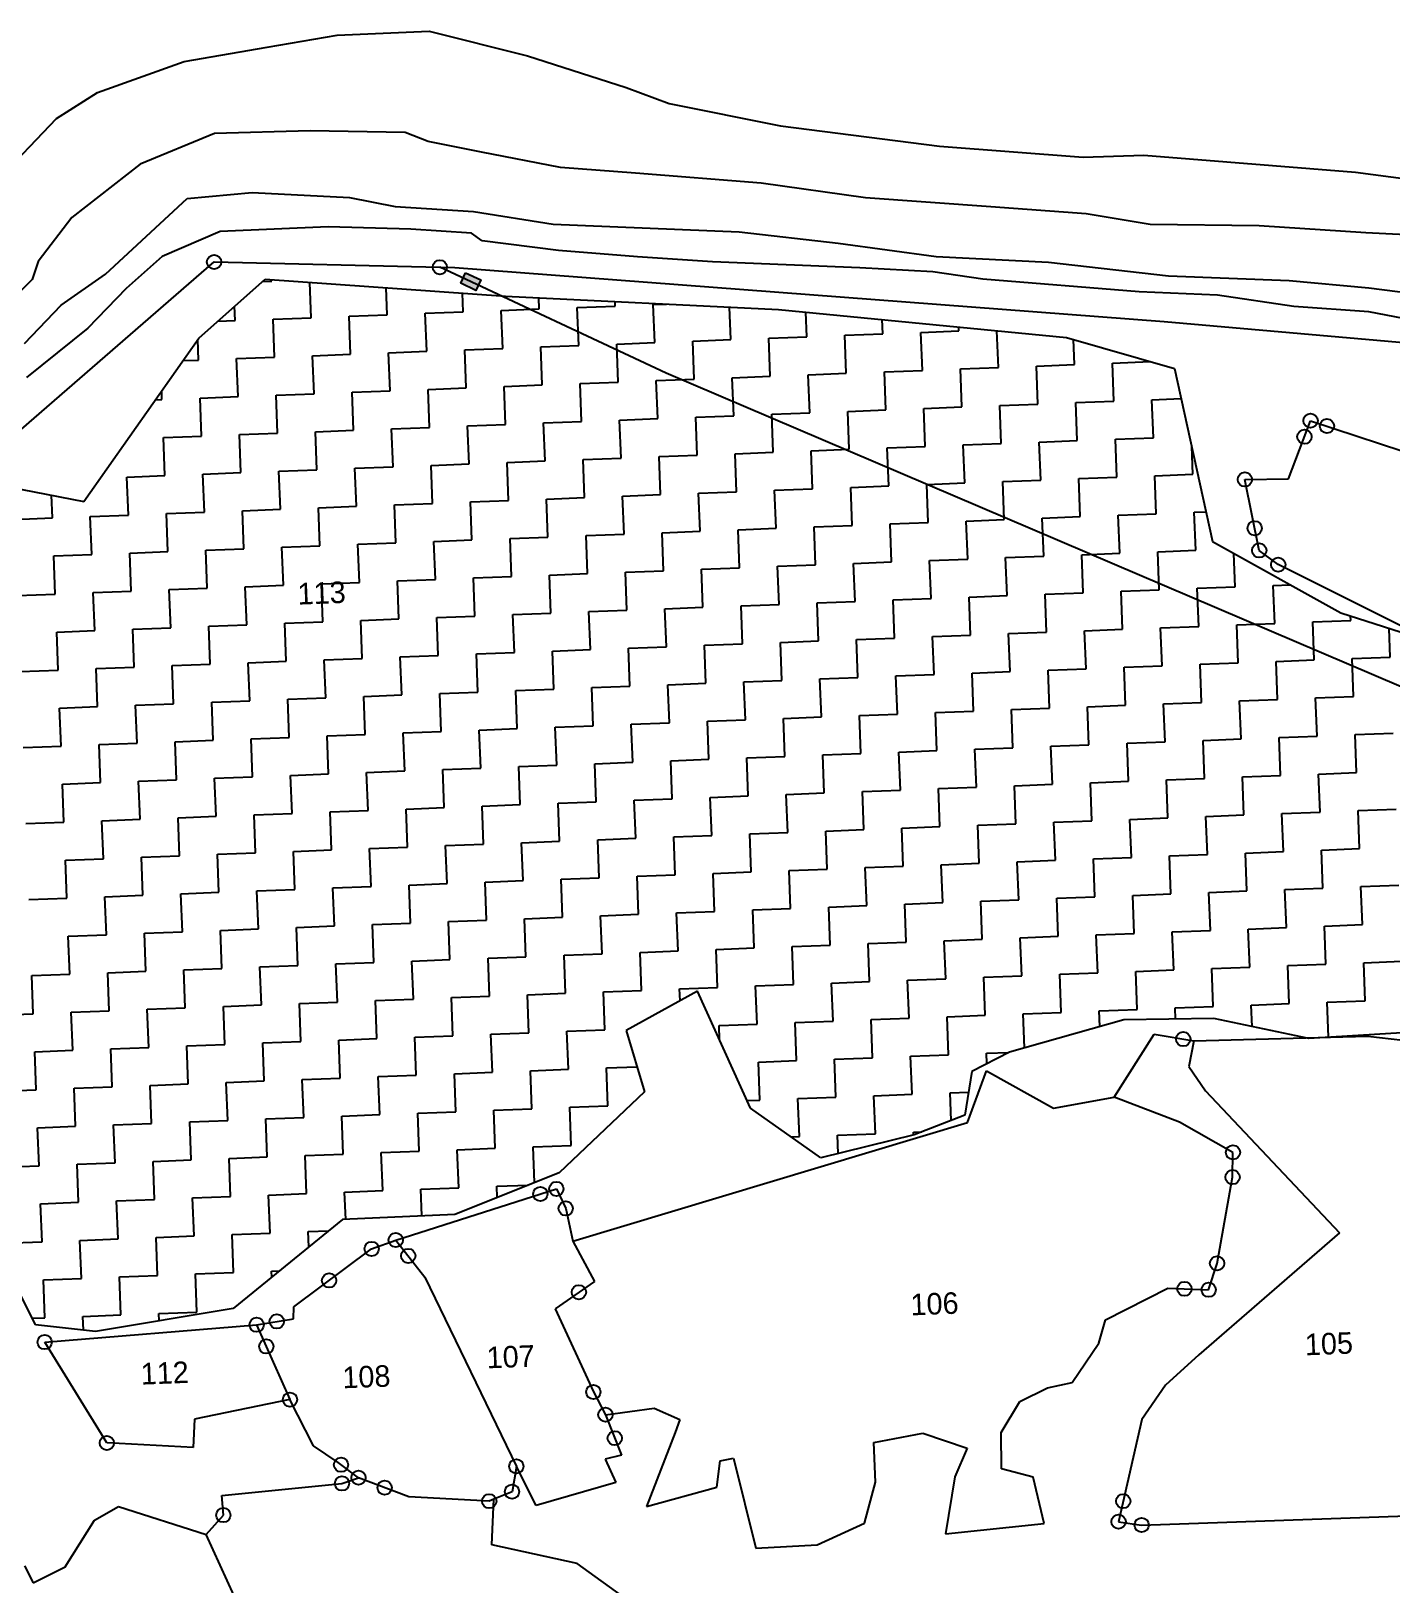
# Model space of a CAD drawing. Header units: metres. Extents: x 309704 to 311522, y 1912409 to 1914284.
# Drawn here: x 310493.7 to 310792.3, y 1913624.3 to 1913965.3 of the extents above; entities that cross this region are included whole.
import ezdxf

# ---------------------------------------------------------------- set-up
doc = ezdxf.new("R2010")
doc.units = ezdxf.units.M
for name, color, linetype in [('LINE_WATER', 4, 'Continuous'), ('POLY_HATCH', 12, 'Continuous'), ('POLY_PARCEL', 6, 'Continuous'), ('POLY_WATER', 4, 'Continuous'), ('TEXT_PARCEL', 7, 'Continuous')]:
    doc.layers.add(name, color=color, linetype=linetype)
doc.styles.add('TEXT_MAP', font='')
doc.styles.get('TEXT_MAP').set_extended_font_data('Kruti Dev 050')

msp = doc.modelspace()

# ---------------------------------------------------------------- hatches: boundary and pattern name
msp.add_hatch(color=256).paths.add_polyline_path([(310591.32, 1913908.31), (310592.4, 1913910.61), (310589.08, 1913912.16), (310588.01, 1913909.86)])

# ---------------------------------------------------------------- linework, layer by layer
msp.add_lwpolyline([(310589.08, 1913912.16), (310592.4, 1913910.61), (310591.32, 1913908.31), (310588.01, 1913909.86)], close=True)
for centre in [(310533.87, 1913914.55), (310583.43, 1913913.4), (310774.63, 1913879.7), (310778.23, 1913878.52), (310773.3, 1913876.17), (310760.21, 1913866.79), (310762.37, 1913856.08), (310763.36, 1913851.21), (310767.53, 1913848.1), (310746.68, 1913743.91), (310757.59, 1913719.04), (310609.03, 1913711.01), (310757.51, 1913713.6), (310605.5, 1913709.89), (310611.08, 1913706.73), (310568.45, 1913697.85), (310573.75, 1913699.79), (310576.49, 1913696.31), (310754.11, 1913694.67), (310559.12, 1913690.91), (310613.96, 1913688.33), (310746.94, 1913689.07), (310752.26, 1913688.87), (310543.2, 1913681.18), (310547.62, 1913681.91), (310496.66, 1913677.37), (310545.32, 1913676.42), (310617.14, 1913666.42), (310550.52, 1913664.75), (310619.8, 1913661.43), (310621.85, 1913656.28), (310510.31, 1913655.22), (310561.74, 1913650.43), (310600.24, 1913650.09), (310561.94, 1913646.33), (310565.57, 1913647.6), (310571.3, 1913645.41), (310594.27, 1913642.45), (310599.28, 1913644.53), (310733.49, 1913642.45), (310535.89, 1913639.38), (310732.47, 1913637.93), (310737.54, 1913637.21)]:
    msp.add_circle(centre, 1.57)
at = {"layer": 'LINE_WATER'}
for p, q in [((310545.51, 1913961.75), (310560.88, 1913964.36)), ((310560.88, 1913964.36), (310581.07, 1913965.25)), ((310581.07, 1913965.25), (310602.7, 1913959.78)), ((310527.31, 1913958.56), (310545.51, 1913961.75)), ((310508.29, 1913951.76), (310527.31, 1913958.56)), ((310602.7, 1913959.78), (310624.38, 1913952.88)), ((310499.23, 1913946.07), (310508.29, 1913951.76)), ((310624.38, 1913952.88), (310633.8, 1913949.32)), ((310633.8, 1913949.32), (310658.26, 1913944.43)), ((310478.64, 1913924.47), (310499.23, 1913946.07)), ((310658.26, 1913944.43), (310693.17, 1913939.95)), ((310533.92, 1913942.78), (310517.61, 1913936)), ((310554.99, 1913943.38), (310533.92, 1913942.78)), ((310575.82, 1913942.98), (310554.99, 1913943.38)), ((310580.86, 1913940.98), (310575.82, 1913942.98)), ((310592.56, 1913938.66), (310580.86, 1913940.98)), ((310609.96, 1913935.3), (310592.56, 1913938.66)), ((310693.17, 1913939.95), (310724.67, 1913937.59)), ((310724.67, 1913937.59), (310737.99, 1913937.98)), ((310737.99, 1913937.98), (310784.53, 1913934.29)), ((310517.61, 1913936), (310502.63, 1913924.32)), ((310626.43, 1913934.02), (310609.96, 1913935.3)), ((310653.99, 1913931.89), (310626.43, 1913934.02)), ((310784.53, 1913934.29), (310806.54, 1913931.33)), ((310676.91, 1913928.6), (310653.99, 1913931.89)), ((310510.04, 1913911.87), (310527.95, 1913928.48)), ((310527.95, 1913928.48), (310542.2, 1913929.8)), ((310542.2, 1913929.8), (310563.63, 1913928.71)), ((310563.63, 1913928.71), (310573.61, 1913926.76)), ((310704.45, 1913926.68), (310676.91, 1913928.6)), ((310502.63, 1913924.32), (310495.21, 1913914.63)), ((310573.61, 1913926.76), (310590.79, 1913925.65)), ((310590.79, 1913925.65), (310608.31, 1913922.86)), ((310725.33, 1913925.15), (310704.45, 1913926.68)), ((310739.43, 1913922.79), (310725.33, 1913925.15)), ((310535.17, 1913921.25), (310522.49, 1913915.75)), ((310558.92, 1913922.24), (310535.17, 1913921.25)), ((310577.06, 1913921.73), (310558.92, 1913922.24)), ((310590.4, 1913920.9), (310577.06, 1913921.73)), ((310592.73, 1913919.22), (310590.4, 1913920.9)), ((310608.31, 1913922.86), (310649.16, 1913921.17)), ((310649.16, 1913921.17), (310670.92, 1913918.68)), ((310763.37, 1913922.5), (310739.43, 1913922.79)), ((310786.8, 1913920.92), (310763.37, 1913922.5)), ((310809.92, 1913919.76), (310786.8, 1913920.92)), ((310609.52, 1913917.1), (310592.73, 1913919.22)), ((310626.85, 1913915.71), (310609.52, 1913917.1)), ((310670.92, 1913918.68), (310692.41, 1913915.75)), ((310495.21, 1913914.63), (310493.94, 1913910.69)), ((310522.49, 1913915.75), (310514.55, 1913908.72)), ((310643.32, 1913914.58), (310626.85, 1913915.71)), ((310675.65, 1913913.27), (310643.32, 1913914.58)), ((310691.69, 1913912.4), (310675.65, 1913913.27)), ((310692.41, 1913915.75), (310717.1, 1913914.5)), ((310717.1, 1913914.5), (310743.41, 1913911.48)), ((310493.94, 1913910.69), (310486.85, 1913903.7)), ((310500.25, 1913905.06), (310510.04, 1913911.87)), ((310702.65, 1913910.77), (310691.69, 1913912.4)), ((310737.03, 1913907.98), (310702.65, 1913910.77)), ((310743.41, 1913911.48), (310769.92, 1913910.51)), ((310769.92, 1913910.51), (310787.4, 1913908.85)), ((310514.55, 1913908.72), (310506.11, 1913899.98)), ((310754.19, 1913907.29), (310737.03, 1913907.98)), ((310770.99, 1913904.75), (310754.19, 1913907.29)), ((310787.4, 1913908.85), (310814.43, 1913905.5)), ((310492.22, 1913896.62), (310500.25, 1913905.06)), ((310787.46, 1913903.62), (310770.99, 1913904.75)), ((310798.87, 1913901.44), (310787.46, 1913903.62)), ((310506.11, 1913899.98), (310492.64, 1913889.2))]:
    msp.add_line(p, q, dxfattribs=at)
at = {"layer": 'POLY_HATCH'}
for p, q in [((310530.5, 1913897.85), (310545.05, 1913910.78)), ((310545.05, 1913910.78), (310597.83, 1913907.01)), ((310597.83, 1913907.01), (310657.8, 1913904.14)), ((310657.8, 1913904.14), (310721.02, 1913897.95)), ((310505.24, 1913861.97), (310530.5, 1913897.85)), ((310721.02, 1913897.95), (310744.78, 1913891.19)), ((310744.78, 1913891.19), (310753.13, 1913853.15)), ((310481.56, 1913866.54), (310505.24, 1913861.97)), ((310753.13, 1913853.15), (310781.31, 1913837.48)), ((310781.31, 1913837.48), (310818.43, 1913825.59)), ((310640.03, 1913754.41), (310624.38, 1913745.82)), ((310651.67, 1913728.71), (310640.03, 1913754.41)), ((310733.65, 1913748.13), (310708.54, 1913741.07)), ((310753.38, 1913748.42), (310733.65, 1913748.13)), ((310774.23, 1913744.05), (310753.38, 1913748.42)), ((310624.38, 1913745.82), (310628.34, 1913732.36)), ((310797.06, 1913745.4), (310774.23, 1913744.05)), ((310708.54, 1913741.07), (310700.24, 1913736.83)), ((310700.24, 1913736.83), (310698.73, 1913727.23)), ((310628.34, 1913732.36), (310609.6, 1913714.57)), ((310667.13, 1913717.87), (310651.67, 1913728.71)), ((310698.73, 1913727.23), (310687.62, 1913722.89)), ((310687.62, 1913722.89), (310667.13, 1913717.87)), ((310609.6, 1913714.57), (310586.76, 1913705.4)), ((310586.76, 1913705.4), (310562.05, 1913704.3)), ((310562.05, 1913704.3), (310538.04, 1913684.74)), ((310494.62, 1913681.2), (310484.77, 1913701.02)), ((310538.04, 1913684.74), (310507.84, 1913679.67)), ((310507.84, 1913679.67), (310494.62, 1913681.2))]:
    msp.add_line(p, q, dxfattribs=at)
at = {"layer": 'POLY_HATCH', "linetype": 'Continuous'}
for p, q in [((310544.48, 1913910.27), (310546.51, 1913910.35)), ((310546.51, 1913910.35), (310546.49, 1913910.67)), ((310555.17, 1913902.32), (310554.88, 1913910.07)), ((310571.87, 1913902.96), (310571.64, 1913908.88)), ((310588.57, 1913903.6), (310588.41, 1913907.68)), ((310605.26, 1913904.24), (310605.17, 1913906.66)), ((310538.48, 1913901.68), (310538.36, 1913904.83)), ((310563.52, 1913902.64), (310571.87, 1913902.96)), ((310580.22, 1913903.28), (310588.57, 1913903.6)), ((310580.54, 1913894.93), (310580.22, 1913903.28)), ((310596.92, 1913903.92), (310605.26, 1913904.24)), ((310597.24, 1913895.57), (310596.92, 1913903.92)), ((310613.61, 1913904.56), (310621.96, 1913904.88)), ((310613.93, 1913896.21), (310613.61, 1913904.56)), ((310621.96, 1913904.88), (310621.92, 1913905.85)), ((310630.31, 1913905.2), (310633.24, 1913905.31)), ((310630.63, 1913896.85), (310630.31, 1913905.2)), ((310647.33, 1913897.49), (310647.05, 1913904.65)), ((310664.02, 1913898.13), (310663.81, 1913903.55)), ((310534.65, 1913901.53), (310538.48, 1913901.68)), ((310546.83, 1913902), (310555.17, 1913902.32)), ((310547.15, 1913893.65), (310546.83, 1913902)), ((310563.84, 1913894.29), (310563.52, 1913902.64)), ((310680.72, 1913898.77), (310680.6, 1913901.91)), ((310697.42, 1913899.41), (310697.38, 1913900.26)), ((310530.45, 1913893.01), (310530.28, 1913897.53)), ((310605.58, 1913895.89), (310613.93, 1913896.21)), ((310622.28, 1913896.53), (310630.63, 1913896.85)), ((310622.6, 1913888.18), (310622.28, 1913896.53)), ((310638.98, 1913897.17), (310647.33, 1913897.49)), ((310639.3, 1913888.82), (310638.98, 1913897.17)), ((310655.67, 1913897.81), (310664.02, 1913898.13)), ((310655.99, 1913889.46), (310655.67, 1913897.81)), ((310672.37, 1913898.45), (310680.72, 1913898.77)), ((310672.69, 1913890.1), (310672.37, 1913898.45)), ((310689.07, 1913899.09), (310697.42, 1913899.41)), ((310689.39, 1913890.74), (310689.07, 1913899.09)), ((310706.08, 1913891.38), (310705.78, 1913899.44)), ((310722.78, 1913892.02), (310722.57, 1913897.51)), ((310527, 1913892.88), (310530.45, 1913893.01)), ((310538.8, 1913893.33), (310547.15, 1913893.65)), ((310539.12, 1913884.98), (310538.8, 1913893.33)), ((310555.49, 1913893.97), (310563.84, 1913894.29)), ((310555.81, 1913885.62), (310555.49, 1913893.97)), ((310572.19, 1913894.61), (310580.54, 1913894.93)), ((310572.51, 1913886.26), (310572.19, 1913894.61)), ((310588.89, 1913895.25), (310597.24, 1913895.57)), ((310589.21, 1913886.9), (310588.89, 1913895.25)), ((310605.9, 1913887.54), (310605.58, 1913895.89)), ((310739.48, 1913892.66), (310739.48, 1913892.7)), ((310647.65, 1913889.14), (310655.99, 1913889.46)), ((310664.34, 1913889.78), (310672.69, 1913890.1)), ((310664.66, 1913881.43), (310664.34, 1913889.78)), ((310681.04, 1913890.42), (310689.39, 1913890.74)), ((310681.36, 1913882.07), (310681.04, 1913890.42)), ((310697.74, 1913891.06), (310706.08, 1913891.38)), ((310698.06, 1913882.71), (310697.74, 1913891.06)), ((310714.43, 1913891.7), (310722.78, 1913892.02)), ((310714.75, 1913883.35), (310714.43, 1913891.7)), ((310731.13, 1913892.34), (310739.48, 1913892.66)), ((310731.45, 1913883.99), (310731.13, 1913892.34)), ((310522.42, 1913884.34), (310522.35, 1913886.27)), ((310564.16, 1913885.94), (310572.51, 1913886.26)), ((310564.48, 1913877.6), (310564.16, 1913885.94)), ((310580.86, 1913886.58), (310589.21, 1913886.9)), ((310581.18, 1913878.24), (310580.86, 1913886.58)), ((310597.56, 1913887.22), (310605.9, 1913887.54)), ((310597.88, 1913878.88), (310597.56, 1913887.22)), ((310614.25, 1913887.86), (310622.6, 1913888.18)), ((310614.57, 1913879.52), (310614.25, 1913887.86)), ((310630.95, 1913888.5), (310639.3, 1913888.82)), ((310631.27, 1913880.16), (310630.95, 1913888.5)), ((310647.97, 1913880.8), (310647.65, 1913889.14)), ((310520.95, 1913884.29), (310522.42, 1913884.34)), ((310530.77, 1913884.66), (310539.12, 1913884.98)), ((310531.09, 1913876.32), (310530.77, 1913884.66)), ((310547.47, 1913885.3), (310555.81, 1913885.62)), ((310547.79, 1913876.96), (310547.47, 1913885.3)), ((310689.71, 1913882.39), (310698.06, 1913882.71)), ((310706.4, 1913883.03), (310714.75, 1913883.35)), ((310706.72, 1913874.69), (310706.4, 1913883.03)), ((310723.1, 1913883.67), (310731.45, 1913883.99)), ((310723.42, 1913875.33), (310723.1, 1913883.67)), ((310739.8, 1913884.31), (310746.23, 1913884.56)), ((310740.12, 1913875.97), (310739.8, 1913884.31)), ((310606.22, 1913879.2), (310614.57, 1913879.52)), ((310606.54, 1913870.85), (310606.22, 1913879.2)), ((310622.92, 1913879.84), (310631.27, 1913880.16)), ((310623.24, 1913871.49), (310622.92, 1913879.84)), ((310639.62, 1913880.48), (310647.97, 1913880.8)), ((310639.94, 1913872.13), (310639.62, 1913880.48)), ((310656.31, 1913881.11), (310664.66, 1913881.43)), ((310656.63, 1913872.77), (310656.31, 1913881.11)), ((310673.01, 1913881.75), (310681.36, 1913882.07)), ((310673.33, 1913873.41), (310673.01, 1913881.75)), ((310690.03, 1913874.05), (310689.71, 1913882.39)), ((310522.74, 1913876), (310531.09, 1913876.32)), ((310523.06, 1913867.65), (310522.74, 1913876)), ((310539.44, 1913876.64), (310547.79, 1913876.96)), ((310539.76, 1913868.29), (310539.44, 1913876.64)), ((310556.13, 1913877.28), (310564.48, 1913877.6)), ((310556.45, 1913868.93), (310556.13, 1913877.28)), ((310572.83, 1913877.92), (310581.18, 1913878.24)), ((310573.15, 1913869.57), (310572.83, 1913877.92)), ((310589.53, 1913878.56), (310597.88, 1913878.88)), ((310589.85, 1913870.21), (310589.53, 1913878.56)), ((310731.77, 1913875.65), (310740.12, 1913875.97)), ((310732.09, 1913867.3), (310731.77, 1913875.65)), ((310648.29, 1913872.45), (310656.63, 1913872.77)), ((310648.61, 1913864.1), (310648.29, 1913872.45)), ((310664.98, 1913873.09), (310673.33, 1913873.41)), ((310665.3, 1913864.74), (310664.98, 1913873.09)), ((310681.68, 1913873.73), (310690.03, 1913874.05)), ((310682, 1913865.38), (310681.68, 1913873.73)), ((310698.38, 1913874.37), (310706.72, 1913874.69)), ((310698.7, 1913866.02), (310698.38, 1913874.37)), ((310715.07, 1913875.01), (310723.42, 1913875.33)), ((310715.39, 1913866.66), (310715.07, 1913875.01)), ((310748.79, 1913867.94), (310748.55, 1913874)), ((310548.11, 1913868.61), (310556.45, 1913868.93)), ((310564.8, 1913869.25), (310573.15, 1913869.57)), ((310565.12, 1913860.9), (310564.8, 1913869.25)), ((310581.5, 1913869.89), (310589.85, 1913870.21)), ((310581.82, 1913861.54), (310581.5, 1913869.89)), ((310598.2, 1913870.53), (310606.54, 1913870.85)), ((310598.52, 1913862.18), (310598.2, 1913870.53)), ((310614.89, 1913871.17), (310623.24, 1913871.49)), ((310615.21, 1913862.82), (310614.89, 1913871.17)), ((310631.59, 1913871.81), (310639.94, 1913872.13)), ((310631.91, 1913863.46), (310631.59, 1913871.81)), ((310514.71, 1913867.33), (310523.06, 1913867.65)), ((310515.03, 1913858.98), (310514.71, 1913867.33)), ((310531.41, 1913867.97), (310539.76, 1913868.29)), ((310531.73, 1913859.62), (310531.41, 1913867.97)), ((310548.43, 1913860.26), (310548.11, 1913868.61)), ((310690.35, 1913865.7), (310698.7, 1913866.02)), ((310690.67, 1913857.35), (310690.35, 1913865.7)), ((310707.04, 1913866.34), (310715.39, 1913866.66)), ((310707.36, 1913857.99), (310707.04, 1913866.34)), ((310723.74, 1913866.98), (310732.09, 1913867.3)), ((310724.06, 1913858.63), (310723.74, 1913866.98)), ((310740.44, 1913867.62), (310748.79, 1913867.94)), ((310740.76, 1913859.27), (310740.44, 1913867.62)), ((310498.34, 1913858.34), (310498.14, 1913863.34)), ((310590.17, 1913861.86), (310598.52, 1913862.18)), ((310606.86, 1913862.5), (310615.21, 1913862.82)), ((310607.18, 1913854.15), (310606.86, 1913862.5)), ((310623.56, 1913863.14), (310631.91, 1913863.46)), ((310623.88, 1913854.79), (310623.56, 1913863.14)), ((310640.26, 1913863.78), (310648.61, 1913864.1)), ((310640.58, 1913855.43), (310640.26, 1913863.78)), ((310656.95, 1913864.42), (310665.3, 1913864.74)), ((310657.27, 1913856.07), (310656.95, 1913864.42)), ((310673.65, 1913865.06), (310682, 1913865.38)), ((310673.97, 1913856.71), (310673.65, 1913865.06)), ((310506.68, 1913858.66), (310515.03, 1913858.98)), ((310507, 1913850.31), (310506.68, 1913858.66)), ((310523.38, 1913859.3), (310531.73, 1913859.62)), ((310523.7, 1913850.95), (310523.38, 1913859.3)), ((310540.08, 1913859.94), (310548.43, 1913860.26)), ((310540.4, 1913851.59), (310540.08, 1913859.94)), ((310556.77, 1913860.58), (310565.12, 1913860.9)), ((310557.09, 1913852.23), (310556.77, 1913860.58)), ((310573.47, 1913861.22), (310581.82, 1913861.54)), ((310573.79, 1913852.87), (310573.47, 1913861.22)), ((310590.49, 1913853.51), (310590.17, 1913861.86)), ((310715.71, 1913858.31), (310724.06, 1913858.63)), ((310732.41, 1913858.95), (310740.76, 1913859.27)), ((310732.73, 1913850.6), (310732.41, 1913858.95)), ((310749.11, 1913859.59), (310751.7, 1913859.69)), ((310749.43, 1913851.24), (310749.11, 1913859.59)), ((310489.99, 1913858.02), (310498.34, 1913858.34)), ((310632.23, 1913855.11), (310640.58, 1913855.43)), ((310648.93, 1913855.75), (310657.27, 1913856.07)), ((310649.25, 1913847.4), (310648.93, 1913855.75)), ((310665.62, 1913856.39), (310673.97, 1913856.71)), ((310665.94, 1913848.04), (310665.62, 1913856.39)), ((310682.32, 1913857.03), (310690.67, 1913857.35)), ((310682.64, 1913848.68), (310682.32, 1913857.03)), ((310699.02, 1913857.67), (310707.36, 1913857.99)), ((310699.34, 1913849.32), (310699.02, 1913857.67)), ((310716.03, 1913849.96), (310715.71, 1913858.31)), ((310548.75, 1913851.91), (310557.09, 1913852.23)), ((310549.07, 1913843.56), (310548.75, 1913851.91)), ((310565.44, 1913852.55), (310573.79, 1913852.87)), ((310565.76, 1913844.2), (310565.44, 1913852.55)), ((310582.14, 1913853.19), (310590.49, 1913853.51)), ((310582.46, 1913844.84), (310582.14, 1913853.19)), ((310598.84, 1913853.83), (310607.18, 1913854.15)), ((310599.16, 1913845.48), (310598.84, 1913853.83)), ((310615.53, 1913854.47), (310623.88, 1913854.79)), ((310615.85, 1913846.12), (310615.53, 1913854.47)), ((310632.55, 1913846.76), (310632.23, 1913855.11)), ((310498.66, 1913849.99), (310507, 1913850.31)), ((310498.98, 1913841.64), (310498.66, 1913849.99)), ((310515.35, 1913850.63), (310523.7, 1913850.95)), ((310515.67, 1913842.28), (310515.35, 1913850.63)), ((310532.05, 1913851.27), (310540.4, 1913851.59)), ((310532.37, 1913842.92), (310532.05, 1913851.27)), ((310674.29, 1913848.36), (310682.64, 1913848.68)), ((310674.61, 1913840.01), (310674.29, 1913848.36)), ((310690.99, 1913849), (310699.34, 1913849.32)), ((310691.31, 1913840.65), (310690.99, 1913849)), ((310707.68, 1913849.64), (310716.03, 1913849.96)), ((310708, 1913841.29), (310707.68, 1913849.64)), ((310724.38, 1913850.28), (310732.73, 1913850.6)), ((310724.7, 1913841.93), (310724.38, 1913850.28)), ((310741.08, 1913850.92), (310749.43, 1913851.24)), ((310741.4, 1913842.57), (310741.08, 1913850.92)), ((310758.09, 1913843.21), (310757.81, 1913850.55)), ((310590.81, 1913845.16), (310599.16, 1913845.48)), ((310591.13, 1913836.81), (310590.81, 1913845.16)), ((310607.5, 1913845.8), (310615.85, 1913846.12)), ((310607.82, 1913837.45), (310607.5, 1913845.8)), ((310624.2, 1913846.44), (310632.55, 1913846.76)), ((310624.52, 1913838.09), (310624.2, 1913846.44)), ((310640.9, 1913847.08), (310649.25, 1913847.4)), ((310641.22, 1913838.73), (310640.9, 1913847.08)), ((310657.59, 1913847.72), (310665.94, 1913848.04)), ((310657.91, 1913839.37), (310657.59, 1913847.72)), ((310490.63, 1913841.32), (310498.98, 1913841.64)), ((310507.32, 1913841.96), (310515.67, 1913842.28)), ((310507.64, 1913833.61), (310507.32, 1913841.96)), ((310524.02, 1913842.6), (310532.37, 1913842.92)), ((310524.34, 1913834.25), (310524.02, 1913842.6)), ((310540.72, 1913843.24), (310549.07, 1913843.56)), ((310541.04, 1913834.89), (310540.72, 1913843.24)), ((310557.41, 1913843.88), (310565.76, 1913844.2)), ((310557.73, 1913835.53), (310557.41, 1913843.88)), ((310574.11, 1913844.52), (310582.46, 1913844.84)), ((310574.43, 1913836.17), (310574.11, 1913844.52)), ((310716.35, 1913841.61), (310724.7, 1913841.93)), ((310716.67, 1913833.26), (310716.35, 1913841.61)), ((310733.05, 1913842.25), (310741.4, 1913842.57)), ((310733.37, 1913833.9), (310733.05, 1913842.25)), ((310749.75, 1913842.89), (310758.09, 1913843.21)), ((310750.07, 1913834.54), (310749.75, 1913842.89)), ((310766.44, 1913843.53), (310770.17, 1913843.68)), ((310766.76, 1913835.18), (310766.44, 1913843.53)), ((310632.87, 1913838.41), (310641.22, 1913838.73)), ((310633.19, 1913830.07), (310632.87, 1913838.41)), ((310649.57, 1913839.05), (310657.91, 1913839.37)), ((310649.89, 1913830.7), (310649.57, 1913839.05)), ((310666.26, 1913839.69), (310674.61, 1913840.01)), ((310666.58, 1913831.34), (310666.26, 1913839.69)), ((310682.96, 1913840.33), (310691.31, 1913840.65)), ((310683.28, 1913831.98), (310682.96, 1913840.33)), ((310699.66, 1913840.97), (310708, 1913841.29)), ((310699.98, 1913832.62), (310699.66, 1913840.97)), ((310532.69, 1913834.57), (310541.04, 1913834.89)), ((310549.39, 1913835.21), (310557.73, 1913835.53)), ((310549.71, 1913826.87), (310549.39, 1913835.21)), ((310566.08, 1913835.85), (310574.43, 1913836.17)), ((310566.4, 1913827.51), (310566.08, 1913835.85)), ((310582.78, 1913836.49), (310591.13, 1913836.81)), ((310583.1, 1913828.15), (310582.78, 1913836.49)), ((310599.48, 1913837.13), (310607.82, 1913837.45)), ((310599.8, 1913828.79), (310599.48, 1913837.13)), ((310616.17, 1913837.77), (310624.52, 1913838.09)), ((310616.49, 1913829.43), (310616.17, 1913837.77)), ((310758.41, 1913834.86), (310766.76, 1913835.18)), ((310758.73, 1913826.52), (310758.41, 1913834.86)), ((310775.11, 1913835.5), (310783.46, 1913835.82)), ((310775.43, 1913827.16), (310775.11, 1913835.5)), ((310783.46, 1913835.82), (310783.42, 1913836.8)), ((310499.3, 1913833.29), (310507.64, 1913833.61)), ((310499.62, 1913824.95), (310499.3, 1913833.29)), ((310515.99, 1913833.93), (310524.34, 1913834.25)), ((310516.31, 1913825.59), (310515.99, 1913833.93)), ((310533.01, 1913826.23), (310532.69, 1913834.57)), ((310658.23, 1913831.02), (310666.58, 1913831.34)), ((310674.93, 1913831.66), (310683.28, 1913831.98)), ((310675.25, 1913823.32), (310674.93, 1913831.66)), ((310691.63, 1913832.3), (310699.98, 1913832.62)), ((310691.95, 1913823.96), (310691.63, 1913832.3)), ((310708.32, 1913832.94), (310716.67, 1913833.26)), ((310708.64, 1913824.6), (310708.32, 1913832.94)), ((310725.02, 1913833.58), (310733.37, 1913833.9)), ((310725.34, 1913825.24), (310725.02, 1913833.58)), ((310741.72, 1913834.22), (310750.07, 1913834.54)), ((310742.04, 1913825.88), (310741.72, 1913834.22)), ((310792.13, 1913827.8), (310791.89, 1913834.09)), ((310574.75, 1913827.83), (310583.1, 1913828.15)), ((310591.45, 1913828.47), (310599.8, 1913828.79)), ((310591.77, 1913820.12), (310591.45, 1913828.47)), ((310608.14, 1913829.11), (310616.49, 1913829.43)), ((310608.46, 1913820.76), (310608.14, 1913829.11)), ((310624.84, 1913829.75), (310633.19, 1913830.07)), ((310625.16, 1913821.4), (310624.84, 1913829.75)), ((310641.54, 1913830.38), (310649.89, 1913830.7)), ((310641.86, 1913822.04), (310641.54, 1913830.38)), ((310658.55, 1913822.68), (310658.23, 1913831.02)), ((310491.27, 1913824.63), (310499.62, 1913824.95)), ((310507.96, 1913825.27), (310516.31, 1913825.59)), ((310508.28, 1913816.92), (310507.96, 1913825.27)), ((310524.66, 1913825.91), (310533.01, 1913826.23)), ((310524.98, 1913817.56), (310524.66, 1913825.91)), ((310541.36, 1913826.55), (310549.71, 1913826.87)), ((310541.68, 1913818.2), (310541.36, 1913826.55)), ((310558.05, 1913827.19), (310566.4, 1913827.51)), ((310558.37, 1913818.84), (310558.05, 1913827.19)), ((310575.07, 1913819.48), (310574.75, 1913827.83)), ((310700.3, 1913824.28), (310708.64, 1913824.6)), ((310716.99, 1913824.92), (310725.34, 1913825.24)), ((310717.31, 1913816.57), (310716.99, 1913824.92)), ((310733.69, 1913825.56), (310742.04, 1913825.88)), ((310734.01, 1913817.21), (310733.69, 1913825.56)), ((310750.39, 1913826.2), (310758.73, 1913826.52)), ((310750.71, 1913817.85), (310750.39, 1913826.2)), ((310767.08, 1913826.84), (310775.43, 1913827.16)), ((310767.4, 1913818.49), (310767.08, 1913826.84)), ((310783.78, 1913827.48), (310792.13, 1913827.8)), ((310784.1, 1913819.13), (310783.78, 1913827.48)), ((310616.81, 1913821.08), (310625.16, 1913821.4)), ((310617.13, 1913812.73), (310616.81, 1913821.08)), ((310633.51, 1913821.72), (310641.86, 1913822.04)), ((310633.83, 1913813.37), (310633.51, 1913821.72)), ((310650.21, 1913822.36), (310658.55, 1913822.68)), ((310650.53, 1913814.01), (310650.21, 1913822.36)), ((310666.9, 1913823), (310675.25, 1913823.32)), ((310667.22, 1913814.65), (310666.9, 1913823)), ((310683.6, 1913823.64), (310691.95, 1913823.96)), ((310683.92, 1913815.29), (310683.6, 1913823.64)), ((310700.62, 1913815.93), (310700.3, 1913824.28)), ((310533.33, 1913817.88), (310541.68, 1913818.2)), ((310533.65, 1913809.53), (310533.33, 1913817.88)), ((310550.03, 1913818.52), (310558.37, 1913818.84)), ((310550.35, 1913810.17), (310550.03, 1913818.52)), ((310566.72, 1913819.16), (310575.07, 1913819.48)), ((310567.04, 1913810.81), (310566.72, 1913819.16)), ((310583.42, 1913819.8), (310591.77, 1913820.12)), ((310583.74, 1913811.45), (310583.42, 1913819.8)), ((310600.12, 1913820.44), (310608.46, 1913820.76)), ((310600.44, 1913812.09), (310600.12, 1913820.44)), ((310742.36, 1913817.53), (310750.71, 1913817.85)), ((310759.05, 1913818.17), (310767.4, 1913818.49)), ((310759.37, 1913809.82), (310759.05, 1913818.17)), ((310775.75, 1913818.81), (310784.1, 1913819.13)), ((310776.07, 1913810.46), (310775.75, 1913818.81)), ((310499.94, 1913816.6), (310508.28, 1913816.92)), ((310500.26, 1913808.25), (310499.94, 1913816.6)), ((310516.63, 1913817.24), (310524.98, 1913817.56)), ((310516.95, 1913808.89), (310516.63, 1913817.24)), ((310658.87, 1913814.33), (310667.22, 1913814.65)), ((310659.19, 1913805.98), (310658.87, 1913814.33)), ((310675.57, 1913814.97), (310683.92, 1913815.29)), ((310675.89, 1913806.62), (310675.57, 1913814.97)), ((310692.27, 1913815.61), (310700.62, 1913815.93)), ((310692.59, 1913807.26), (310692.27, 1913815.61)), ((310708.96, 1913816.25), (310717.31, 1913816.57)), ((310709.28, 1913807.9), (310708.96, 1913816.25)), ((310725.66, 1913816.89), (310734.01, 1913817.21)), ((310725.98, 1913808.54), (310725.66, 1913816.89)), ((310742.68, 1913809.18), (310742.36, 1913817.53)), ((310575.39, 1913811.13), (310583.74, 1913811.45)), ((310575.71, 1913802.78), (310575.39, 1913811.13)), ((310592.09, 1913811.77), (310600.44, 1913812.09)), ((310592.41, 1913803.42), (310592.09, 1913811.77)), ((310608.78, 1913812.41), (310617.13, 1913812.73)), ((310609.1, 1913804.06), (310608.78, 1913812.41)), ((310625.48, 1913813.05), (310633.83, 1913813.37)), ((310625.8, 1913804.7), (310625.48, 1913813.05)), ((310642.18, 1913813.69), (310650.53, 1913814.01)), ((310642.5, 1913805.34), (310642.18, 1913813.69)), ((310784.42, 1913810.78), (310792.77, 1913811.1)), ((310491.91, 1913807.93), (310500.26, 1913808.25)), ((310508.6, 1913808.57), (310516.95, 1913808.89)), ((310508.92, 1913800.22), (310508.6, 1913808.57)), ((310525.3, 1913809.21), (310533.65, 1913809.53)), ((310525.62, 1913800.86), (310525.3, 1913809.21)), ((310542, 1913809.85), (310550.35, 1913810.17)), ((310542.32, 1913801.5), (310542, 1913809.85)), ((310558.69, 1913810.49), (310567.04, 1913810.81)), ((310559.01, 1913802.14), (310558.69, 1913810.49)), ((310700.94, 1913807.58), (310709.28, 1913807.9)), ((310701.26, 1913799.23), (310700.94, 1913807.58)), ((310717.63, 1913808.22), (310725.98, 1913808.54)), ((310717.95, 1913799.87), (310717.63, 1913808.22)), ((310734.33, 1913808.86), (310742.68, 1913809.18)), ((310734.65, 1913800.51), (310734.33, 1913808.86)), ((310751.03, 1913809.5), (310759.37, 1913809.82)), ((310751.35, 1913801.15), (310751.03, 1913809.5)), ((310767.72, 1913810.14), (310776.07, 1913810.46)), ((310768.04, 1913801.79), (310767.72, 1913810.14)), ((310784.74, 1913802.43), (310784.42, 1913810.78)), ((310600.76, 1913803.74), (310609.1, 1913804.06)), ((310617.45, 1913804.38), (310625.8, 1913804.7)), ((310617.77, 1913796.03), (310617.45, 1913804.38)), ((310634.15, 1913805.02), (310642.5, 1913805.34)), ((310634.47, 1913796.67), (310634.15, 1913805.02)), ((310650.85, 1913805.66), (310659.19, 1913805.98)), ((310651.17, 1913797.31), (310650.85, 1913805.66)), ((310667.54, 1913806.3), (310675.89, 1913806.62)), ((310667.86, 1913797.95), (310667.54, 1913806.3)), ((310684.24, 1913806.94), (310692.59, 1913807.26)), ((310684.56, 1913798.59), (310684.24, 1913806.94)), ((310517.27, 1913800.54), (310525.62, 1913800.86)), ((310533.97, 1913801.18), (310542.32, 1913801.5)), ((310534.29, 1913792.83), (310533.97, 1913801.18)), ((310550.67, 1913801.82), (310559.01, 1913802.14)), ((310550.99, 1913793.47), (310550.67, 1913801.82)), ((310567.36, 1913802.46), (310575.71, 1913802.78)), ((310567.68, 1913794.11), (310567.36, 1913802.46)), ((310584.06, 1913803.1), (310592.41, 1913803.42)), ((310584.38, 1913794.75), (310584.06, 1913803.1)), ((310601.08, 1913795.39), (310600.76, 1913803.74)), ((310743, 1913800.83), (310751.35, 1913801.15)), ((310743.32, 1913792.48), (310743, 1913800.83)), ((310759.69, 1913801.47), (310768.04, 1913801.79)), ((310760.01, 1913793.12), (310759.69, 1913801.47)), ((310776.39, 1913802.11), (310784.74, 1913802.43)), ((310776.71, 1913793.76), (310776.39, 1913802.11)), ((310500.58, 1913799.9), (310508.92, 1913800.22)), ((310500.89, 1913791.55), (310500.58, 1913799.9)), ((310517.59, 1913792.19), (310517.27, 1913800.54)), ((310642.82, 1913796.99), (310651.17, 1913797.31)), ((310659.51, 1913797.63), (310667.86, 1913797.95)), ((310659.83, 1913789.28), (310659.51, 1913797.63)), ((310676.21, 1913798.27), (310684.56, 1913798.59)), ((310676.53, 1913789.92), (310676.21, 1913798.27)), ((310692.91, 1913798.91), (310701.26, 1913799.23)), ((310693.23, 1913790.56), (310692.91, 1913798.91)), ((310709.6, 1913799.55), (310717.95, 1913799.87)), ((310709.92, 1913791.2), (310709.6, 1913799.55)), ((310726.3, 1913800.19), (310734.65, 1913800.51)), ((310726.62, 1913791.84), (310726.3, 1913800.19)), ((310559.33, 1913793.79), (310567.68, 1913794.11)), ((310576.03, 1913794.43), (310584.38, 1913794.75)), ((310576.35, 1913786.08), (310576.03, 1913794.43)), ((310592.73, 1913795.07), (310601.08, 1913795.39)), ((310593.05, 1913786.72), (310592.73, 1913795.07)), ((310609.42, 1913795.71), (310617.77, 1913796.03)), ((310609.74, 1913787.36), (310609.42, 1913795.71)), ((310626.12, 1913796.35), (310634.47, 1913796.67)), ((310626.44, 1913788), (310626.12, 1913796.35)), ((310643.14, 1913788.64), (310642.82, 1913796.99)), ((310785.06, 1913794.08), (310793.41, 1913794.4)), ((310785.38, 1913785.73), (310785.06, 1913794.08)), ((310492.55, 1913791.23), (310500.89, 1913791.55)), ((310509.24, 1913791.87), (310517.59, 1913792.19)), ((310509.56, 1913783.52), (310509.24, 1913791.87)), ((310525.94, 1913792.51), (310534.29, 1913792.83)), ((310526.26, 1913784.16), (310525.94, 1913792.51)), ((310542.64, 1913793.15), (310550.99, 1913793.47)), ((310542.96, 1913784.8), (310542.64, 1913793.15)), ((310559.65, 1913785.44), (310559.33, 1913793.79)), ((310684.88, 1913790.24), (310693.23, 1913790.56)), ((310701.58, 1913790.88), (310709.92, 1913791.2)), ((310701.9, 1913782.53), (310701.58, 1913790.88)), ((310718.27, 1913791.52), (310726.62, 1913791.84)), ((310718.59, 1913783.17), (310718.27, 1913791.52)), ((310734.97, 1913792.16), (310743.32, 1913792.48)), ((310735.29, 1913783.81), (310734.97, 1913792.16)), ((310751.67, 1913792.8), (310760.01, 1913793.12)), ((310751.99, 1913784.45), (310751.67, 1913792.8)), ((310768.36, 1913793.44), (310776.71, 1913793.76)), ((310768.68, 1913785.09), (310768.36, 1913793.44)), ((310601.4, 1913787.04), (310609.74, 1913787.36)), ((310601.72, 1913778.7), (310601.4, 1913787.04)), ((310618.09, 1913787.68), (310626.44, 1913788)), ((310618.41, 1913779.34), (310618.09, 1913787.68)), ((310634.79, 1913788.32), (310643.14, 1913788.64)), ((310635.11, 1913779.97), (310634.79, 1913788.32)), ((310651.49, 1913788.96), (310659.83, 1913789.28)), ((310651.81, 1913780.61), (310651.49, 1913788.96)), ((310668.18, 1913789.6), (310676.53, 1913789.92)), ((310668.5, 1913781.25), (310668.18, 1913789.6)), ((310685.2, 1913781.89), (310684.88, 1913790.24)), ((310517.91, 1913783.84), (310526.26, 1913784.16)), ((310518.23, 1913775.5), (310517.91, 1913783.84)), ((310534.61, 1913784.48), (310542.96, 1913784.8)), ((310534.93, 1913776.14), (310534.61, 1913784.48)), ((310551.3, 1913785.12), (310559.65, 1913785.44)), ((310551.62, 1913776.78), (310551.3, 1913785.12)), ((310568, 1913785.76), (310576.35, 1913786.08)), ((310568.32, 1913777.42), (310568, 1913785.76)), ((310584.7, 1913786.4), (310593.05, 1913786.72)), ((310585.02, 1913778.06), (310584.7, 1913786.4)), ((310726.94, 1913783.49), (310735.29, 1913783.81)), ((310743.64, 1913784.13), (310751.99, 1913784.45)), ((310743.96, 1913775.79), (310743.64, 1913784.13)), ((310760.33, 1913784.77), (310768.68, 1913785.09)), ((310760.65, 1913776.43), (310760.33, 1913784.77)), ((310777.03, 1913785.41), (310785.38, 1913785.73)), ((310777.35, 1913777.07), (310777.03, 1913785.41)), ((310501.21, 1913783.2), (310509.56, 1913783.52)), ((310501.53, 1913774.86), (310501.21, 1913783.2)), ((310643.46, 1913780.29), (310651.81, 1913780.61)), ((310643.78, 1913771.95), (310643.46, 1913780.29)), ((310660.15, 1913780.93), (310668.5, 1913781.25)), ((310660.47, 1913772.59), (310660.15, 1913780.93)), ((310676.85, 1913781.57), (310685.2, 1913781.89)), ((310677.17, 1913773.23), (310676.85, 1913781.57)), ((310693.55, 1913782.21), (310701.9, 1913782.53)), ((310693.87, 1913773.87), (310693.55, 1913782.21)), ((310710.24, 1913782.85), (310718.59, 1913783.17)), ((310710.56, 1913774.51), (310710.24, 1913782.85)), ((310727.26, 1913775.15), (310726.94, 1913783.49)), ((310543.28, 1913776.46), (310551.62, 1913776.78)), ((310559.97, 1913777.1), (310568.32, 1913777.42)), ((310560.29, 1913768.75), (310559.97, 1913777.1)), ((310576.67, 1913777.74), (310585.02, 1913778.06)), ((310576.99, 1913769.39), (310576.67, 1913777.74)), ((310593.37, 1913778.38), (310601.72, 1913778.7)), ((310593.69, 1913770.03), (310593.37, 1913778.38)), ((310610.06, 1913779.02), (310618.41, 1913779.34)), ((310610.38, 1913770.67), (310610.06, 1913779.02)), ((310626.76, 1913779.66), (310635.11, 1913779.97)), ((310627.08, 1913771.31), (310626.76, 1913779.66)), ((310769, 1913776.75), (310777.35, 1913777.07)), ((310785.7, 1913777.39), (310794.05, 1913777.71)), ((310786.02, 1913769.04), (310785.7, 1913777.39)), ((310493.19, 1913774.54), (310501.53, 1913774.86)), ((310509.88, 1913775.18), (310518.23, 1913775.5)), ((310510.2, 1913766.83), (310509.88, 1913775.18)), ((310526.58, 1913775.82), (310534.93, 1913776.14)), ((310526.9, 1913767.47), (310526.58, 1913775.82)), ((310543.6, 1913768.11), (310543.28, 1913776.46)), ((310685.52, 1913773.55), (310693.87, 1913773.87)), ((310685.84, 1913765.2), (310685.52, 1913773.55)), ((310702.22, 1913774.19), (310710.56, 1913774.51)), ((310702.54, 1913765.84), (310702.22, 1913774.19)), ((310718.91, 1913774.83), (310727.26, 1913775.15)), ((310719.23, 1913766.48), (310718.91, 1913774.83)), ((310735.61, 1913775.47), (310743.96, 1913775.79)), ((310735.93, 1913767.12), (310735.61, 1913775.47)), ((310752.31, 1913776.11), (310760.65, 1913776.43)), ((310752.63, 1913767.76), (310752.31, 1913776.11)), ((310769.32, 1913768.4), (310769, 1913776.75)), ((310585.34, 1913769.71), (310593.69, 1913770.03)), ((310602.03, 1913770.35), (310610.38, 1913770.67)), ((310602.35, 1913762), (310602.03, 1913770.35)), ((310618.73, 1913770.99), (310627.08, 1913771.31)), ((310619.05, 1913762.64), (310618.73, 1913770.99)), ((310635.43, 1913771.63), (310643.78, 1913771.95)), ((310635.75, 1913763.28), (310635.43, 1913771.63)), ((310652.13, 1913772.27), (310660.47, 1913772.59)), ((310652.44, 1913763.92), (310652.13, 1913772.27)), ((310668.82, 1913772.91), (310677.17, 1913773.23)), ((310669.14, 1913764.56), (310668.82, 1913772.91)), ((310501.85, 1913766.51), (310510.2, 1913766.83)), ((310518.55, 1913767.15), (310526.9, 1913767.47)), ((310518.87, 1913758.8), (310518.55, 1913767.15)), ((310535.25, 1913767.79), (310543.6, 1913768.11)), ((310535.57, 1913759.44), (310535.25, 1913767.79)), ((310551.94, 1913768.43), (310560.29, 1913768.75)), ((310552.26, 1913760.08), (310551.94, 1913768.43)), ((310568.64, 1913769.07), (310576.99, 1913769.39)), ((310568.96, 1913760.72), (310568.64, 1913769.07)), ((310585.66, 1913761.36), (310585.34, 1913769.71)), ((310727.58, 1913766.8), (310735.93, 1913767.12)), ((310727.9, 1913758.45), (310727.58, 1913766.8)), ((310744.28, 1913767.44), (310752.63, 1913767.76)), ((310744.6, 1913759.09), (310744.28, 1913767.44)), ((310760.97, 1913768.08), (310769.32, 1913768.4)), ((310761.29, 1913759.73), (310760.97, 1913768.08)), ((310777.67, 1913768.72), (310786.02, 1913769.04)), ((310777.99, 1913760.37), (310777.67, 1913768.72)), ((310502.17, 1913758.16), (310501.85, 1913766.51)), ((310627.4, 1913762.96), (310635.75, 1913763.28)), ((310644.1, 1913763.6), (310652.44, 1913763.92)), ((310644.42, 1913755.25), (310644.1, 1913763.6)), ((310660.79, 1913764.24), (310669.14, 1913764.56)), ((310661.11, 1913755.89), (310660.79, 1913764.24)), ((310677.49, 1913764.88), (310685.84, 1913765.2)), ((310677.81, 1913756.53), (310677.49, 1913764.88)), ((310694.19, 1913765.52), (310702.54, 1913765.84)), ((310694.51, 1913757.17), (310694.19, 1913765.52)), ((310710.88, 1913766.16), (310719.23, 1913766.48)), ((310711.2, 1913757.81), (310710.88, 1913766.16)), ((310543.92, 1913759.76), (310552.26, 1913760.08)), ((310544.24, 1913751.41), (310543.92, 1913759.76)), ((310560.61, 1913760.4), (310568.96, 1913760.72)), ((310560.93, 1913752.05), (310560.61, 1913760.4)), ((310577.31, 1913761.04), (310585.66, 1913761.36)), ((310577.63, 1913752.69), (310577.31, 1913761.04)), ((310594.01, 1913761.68), (310602.35, 1913762)), ((310594.33, 1913753.33), (310594.01, 1913761.68)), ((310610.7, 1913762.32), (310619.05, 1913762.64)), ((310611.02, 1913753.97), (310610.7, 1913762.32)), ((310627.72, 1913754.61), (310627.4, 1913762.96)), ((310752.95, 1913759.41), (310761.29, 1913759.73)), ((310769.64, 1913760.05), (310777.99, 1913760.37)), ((310769.96, 1913751.7), (310769.64, 1913760.05)), ((310786.34, 1913760.69), (310794.69, 1913761.01)), ((310786.66, 1913752.34), (310786.34, 1913760.69)), ((310493.83, 1913757.84), (310502.17, 1913758.16)), ((310494.15, 1913749.49), (310493.83, 1913757.84)), ((310510.52, 1913758.48), (310518.87, 1913758.8)), ((310510.84, 1913750.13), (310510.52, 1913758.48)), ((310527.22, 1913759.12), (310535.57, 1913759.44)), ((310527.54, 1913750.77), (310527.22, 1913759.12)), ((310669.46, 1913756.21), (310677.81, 1913756.53)), ((310686.16, 1913756.85), (310694.51, 1913757.17)), ((310686.48, 1913748.5), (310686.16, 1913756.85)), ((310702.86, 1913757.49), (310711.2, 1913757.81)), ((310703.17, 1913749.14), (310702.86, 1913757.49)), ((310719.55, 1913758.13), (310727.9, 1913758.45)), ((310719.87, 1913749.78), (310719.55, 1913758.13)), ((310736.25, 1913758.77), (310744.6, 1913759.09)), ((310736.57, 1913750.42), (310736.25, 1913758.77)), ((310753.27, 1913751.06), (310752.95, 1913759.41)), ((310585.98, 1913753.01), (310594.33, 1913753.33)), ((310586.3, 1913744.66), (310585.98, 1913753.01)), ((310602.67, 1913753.65), (310611.02, 1913753.97)), ((310602.99, 1913745.3), (310602.67, 1913753.65)), ((310619.37, 1913754.29), (310627.72, 1913754.61)), ((310619.69, 1913745.94), (310619.37, 1913754.29)), ((310636.07, 1913754.93), (310644.42, 1913755.25)), ((310636.17, 1913752.29), (310636.07, 1913754.93)), ((310652.76, 1913755.57), (310661.11, 1913755.89)), ((310653.08, 1913747.22), (310652.76, 1913755.57)), ((310669.78, 1913747.86), (310669.46, 1913756.21)), ((310485.8, 1913749.17), (310494.15, 1913749.49)), ((310502.49, 1913749.81), (310510.84, 1913750.13)), ((310502.81, 1913741.46), (310502.49, 1913749.81)), ((310519.19, 1913750.45), (310527.54, 1913750.77)), ((310519.51, 1913742.1), (310519.19, 1913750.45)), ((310535.89, 1913751.09), (310544.24, 1913751.41)), ((310536.21, 1913742.74), (310535.89, 1913751.09)), ((310552.58, 1913751.73), (310560.93, 1913752.05)), ((310552.9, 1913743.38), (310552.58, 1913751.73)), ((310569.28, 1913752.37), (310577.63, 1913752.69)), ((310569.6, 1913744.02), (310569.28, 1913752.37)), ((310711.52, 1913749.46), (310719.87, 1913749.78)), ((310728.22, 1913750.1), (310736.57, 1913750.42)), ((310728.35, 1913746.64), (310728.22, 1913750.1)), ((310744.92, 1913750.74), (310753.27, 1913751.06)), ((310745.01, 1913748.3), (310744.92, 1913750.74)), ((310761.61, 1913751.38), (310769.96, 1913751.7)), ((310761.79, 1913746.66), (310761.61, 1913751.38)), ((310778.31, 1913752.02), (310786.66, 1913752.34)), ((310778.61, 1913744.31), (310778.31, 1913752.02)), ((310644.74, 1913746.9), (310653.08, 1913747.22)), ((310644.86, 1913743.76), (310644.74, 1913746.9)), ((310661.43, 1913747.54), (310669.78, 1913747.86)), ((310661.75, 1913739.19), (310661.43, 1913747.54)), ((310678.13, 1913748.18), (310686.48, 1913748.5)), ((310678.45, 1913739.83), (310678.13, 1913748.18)), ((310694.83, 1913748.82), (310703.17, 1913749.14)), ((310695.15, 1913740.47), (310694.83, 1913748.82)), ((310711.81, 1913741.99), (310711.52, 1913749.46)), ((310527.86, 1913742.42), (310536.21, 1913742.74)), ((310544.56, 1913743.06), (310552.9, 1913743.38)), ((310544.88, 1913734.71), (310544.56, 1913743.06)), ((310561.25, 1913743.7), (310569.6, 1913744.02)), ((310561.57, 1913735.35), (310561.25, 1913743.7)), ((310577.95, 1913744.34), (310586.3, 1913744.66)), ((310578.27, 1913735.99), (310577.95, 1913744.34)), ((310594.65, 1913744.98), (310602.99, 1913745.3)), ((310594.97, 1913736.63), (310594.65, 1913744.98)), ((310611.34, 1913745.62), (310619.69, 1913745.94)), ((310611.66, 1913737.27), (310611.34, 1913745.62)), ((310494.47, 1913741.14), (310502.81, 1913741.46)), ((310494.79, 1913732.79), (310494.47, 1913741.14)), ((310511.16, 1913741.78), (310519.51, 1913742.1)), ((310511.48, 1913733.43), (310511.16, 1913741.78)), ((310528.18, 1913734.07), (310527.86, 1913742.42)), ((310670.1, 1913739.51), (310678.45, 1913739.83)), ((310670.42, 1913731.16), (310670.1, 1913739.51)), ((310686.8, 1913740.15), (310695.15, 1913740.47)), ((310687.12, 1913731.8), (310686.8, 1913740.15)), ((310703.49, 1913740.79), (310708.37, 1913740.98)), ((310703.58, 1913738.54), (310703.49, 1913740.79)), ((310569.92, 1913735.67), (310578.27, 1913735.99)), ((310586.62, 1913736.31), (310594.97, 1913736.63)), ((310586.94, 1913727.97), (310586.62, 1913736.31)), ((310603.31, 1913736.95), (310611.66, 1913737.27)), ((310603.63, 1913728.61), (310603.31, 1913736.95)), ((310620.01, 1913737.59), (310626.73, 1913737.85)), ((310620.33, 1913729.24), (310620.01, 1913737.59)), ((310653.4, 1913738.87), (310661.75, 1913739.19)), ((310653.72, 1913730.52), (310653.4, 1913738.87)), ((310486.44, 1913732.47), (310494.79, 1913732.79)), ((310503.13, 1913733.11), (310511.48, 1913733.43)), ((310503.45, 1913724.77), (310503.13, 1913733.11)), ((310519.83, 1913733.75), (310528.18, 1913734.07)), ((310520.15, 1913725.41), (310519.83, 1913733.75)), ((310536.53, 1913734.39), (310544.88, 1913734.71)), ((310536.85, 1913726.05), (310536.53, 1913734.39)), ((310553.22, 1913735.03), (310561.57, 1913735.35)), ((310553.54, 1913726.69), (310553.22, 1913735.03)), ((310570.24, 1913727.33), (310569.92, 1913735.67)), ((310611.98, 1913728.93), (310620.33, 1913729.24)), ((310650.9, 1913730.42), (310653.72, 1913730.52)), ((310662.07, 1913730.84), (310670.42, 1913731.16)), ((310662.39, 1913722.5), (310662.07, 1913730.84)), ((310678.77, 1913731.48), (310687.12, 1913731.8)), ((310679.09, 1913723.14), (310678.77, 1913731.48)), ((310695.47, 1913732.12), (310699.53, 1913732.28)), ((310695.7, 1913726.04), (310695.47, 1913732.12)), ((310528.5, 1913725.73), (310536.85, 1913726.05)), ((310528.82, 1913717.38), (310528.5, 1913725.73)), ((310545.2, 1913726.37), (310553.54, 1913726.69)), ((310545.52, 1913718.02), (310545.2, 1913726.37)), ((310561.89, 1913727.01), (310570.24, 1913727.33)), ((310562.21, 1913718.66), (310561.89, 1913727.01)), ((310578.59, 1913727.65), (310586.94, 1913727.97)), ((310578.91, 1913719.3), (310578.59, 1913727.65)), ((310595.29, 1913728.29), (310603.63, 1913728.61)), ((310595.61, 1913719.94), (310595.29, 1913728.29)), ((310612.3, 1913720.58), (310611.98, 1913728.93)), ((310495.11, 1913724.45), (310503.45, 1913724.77)), ((310495.43, 1913716.1), (310495.11, 1913724.45)), ((310511.8, 1913725.09), (310520.15, 1913725.41)), ((310512.12, 1913716.74), (310511.8, 1913725.09)), ((310660.63, 1913722.43), (310662.39, 1913722.5)), ((310670.74, 1913722.82), (310679.09, 1913723.14)), ((310670.9, 1913718.79), (310670.74, 1913722.82)), ((310687.44, 1913723.46), (310689.26, 1913723.53)), ((310687.46, 1913722.85), (310687.44, 1913723.46)), ((310570.56, 1913718.98), (310578.91, 1913719.3)), ((310570.88, 1913710.63), (310570.56, 1913718.98)), ((310587.26, 1913719.62), (310595.61, 1913719.94)), ((310587.58, 1913711.27), (310587.26, 1913719.62)), ((310603.95, 1913720.26), (310612.3, 1913720.58)), ((310604.25, 1913712.43), (310603.95, 1913720.26)), ((310487.08, 1913715.78), (310495.43, 1913716.1)), ((310503.77, 1913716.42), (310512.12, 1913716.74)), ((310504.09, 1913708.07), (310503.77, 1913716.42)), ((310520.47, 1913717.06), (310528.82, 1913717.38)), ((310520.79, 1913708.71), (310520.47, 1913717.06)), ((310537.17, 1913717.7), (310545.52, 1913718.02)), ((310537.49, 1913709.35), (310537.17, 1913717.7)), ((310553.86, 1913718.34), (310562.21, 1913718.66)), ((310554.18, 1913709.99), (310553.86, 1913718.34)), ((310512.44, 1913708.39), (310520.79, 1913708.71)), ((310529.14, 1913709.03), (310537.49, 1913709.35)), ((310529.46, 1913700.68), (310529.14, 1913709.03)), ((310545.84, 1913709.67), (310554.18, 1913709.99)), ((310546.16, 1913701.32), (310545.84, 1913709.67)), ((310562.53, 1913710.31), (310570.88, 1913710.63)), ((310562.76, 1913704.33), (310562.53, 1913710.31)), ((310579.23, 1913710.95), (310587.58, 1913711.27)), ((310579.45, 1913705.07), (310579.23, 1913710.95)), ((310595.93, 1913711.59), (310602.83, 1913711.85)), ((310596.02, 1913709.12), (310595.93, 1913711.59)), ((310495.75, 1913707.75), (310504.09, 1913708.07)), ((310496.07, 1913699.4), (310495.75, 1913707.75)), ((310512.76, 1913700.04), (310512.44, 1913708.39)), ((310554.5, 1913701.64), (310559, 1913701.81)), ((310487.72, 1913699.08), (310496.07, 1913699.4)), ((310504.41, 1913699.72), (310512.76, 1913700.04)), ((310504.73, 1913691.37), (310504.41, 1913699.72)), ((310521.11, 1913700.36), (310529.46, 1913700.68)), ((310521.43, 1913692.01), (310521.11, 1913700.36)), ((310537.81, 1913701), (310546.16, 1913701.32)), ((310538.13, 1913692.65), (310537.81, 1913701)), ((310554.63, 1913698.26), (310554.5, 1913701.64)), ((310513.08, 1913691.69), (310521.43, 1913692.01)), ((310513.4, 1913683.34), (310513.08, 1913691.69)), ((310529.78, 1913692.33), (310538.13, 1913692.65)), ((310530.1, 1913683.98), (310529.78, 1913692.33)), ((310546.48, 1913692.97), (310548.23, 1913693.04)), ((310546.53, 1913691.66), (310546.48, 1913692.97)), ((310496.39, 1913691.05), (310504.73, 1913691.37)), ((310496.71, 1913682.7), (310496.39, 1913691.05)), ((310493.93, 1913682.6), (310496.71, 1913682.7)), ((310505.05, 1913683.02), (310513.4, 1913683.34)), ((310505.17, 1913679.98), (310505.05, 1913683.02)), ((310521.75, 1913683.66), (310530.1, 1913683.98)), ((310521.81, 1913682.02), (310521.75, 1913683.66))]:
    msp.add_line(p, q, dxfattribs=at)
at = {"layer": 'POLY_PARCEL'}
for p, q in [((310633.15, 1913890.14), (310583.43, 1913913.4)), ((310870.26, 1913788.88), (310633.15, 1913890.14)), ((310769.82, 1913866.96), (310774.63, 1913879.7)), ((310774.63, 1913879.7), (310807.19, 1913868.96)), ((310760.21, 1913866.79), (310769.82, 1913866.96)), ((310763.36, 1913851.21), (310760.21, 1913866.79)), ((310767.53, 1913848.1), (310763.36, 1913851.21)), ((310795.02, 1913834.38), (310767.53, 1913848.1)), ((310731.5, 1913731.17), (310740.27, 1913745.02)), ((310740.27, 1913745.02), (310749.02, 1913743.5)), ((310749.02, 1913743.5), (310747.92, 1913737.92)), ((310749.02, 1913743.5), (310787.23, 1913744.53)), ((310787.23, 1913744.53), (310807.54, 1913742.26)), ((310699.28, 1913725.57), (310703.5, 1913736.92)), ((310703.5, 1913736.92), (310718.21, 1913728.77)), ((310747.92, 1913737.92), (310751.57, 1913732.56)), ((310751.57, 1913732.56), (310780.98, 1913701.36)), ((310718.21, 1913728.77), (310731.5, 1913731.17)), ((310745.87, 1913725.69), (310731.5, 1913731.17)), ((310757.59, 1913719.04), (310745.87, 1913725.69)), ((310612.67, 1913699.53), (310699.28, 1913725.57)), ((310757.51, 1913713.6), (310757.59, 1913719.04)), ((310754.11, 1913694.67), (310757.51, 1913713.6)), ((310573.75, 1913699.79), (310609.03, 1913711.01)), ((310609.03, 1913711.01), (310611.08, 1913706.73)), ((310611.08, 1913706.73), (310612.67, 1913699.53)), ((310568.45, 1913697.85), (310573.75, 1913699.79)), ((310573.75, 1913699.79), (310580.17, 1913691.61)), ((310612.67, 1913699.53), (310617.37, 1913690.7)), ((310780.98, 1913701.36), (310750.1, 1913674.6)), ((310551.34, 1913685.13), (310568.45, 1913697.85)), ((310580.17, 1913691.61), (310600.24, 1913650.09)), ((310752.26, 1913688.87), (310754.11, 1913694.67)), ((310617.37, 1913690.7), (310608.73, 1913684.7)), ((310729.58, 1913682.27), (310743.3, 1913689.21)), ((310743.3, 1913689.21), (310752.26, 1913688.87)), ((310551.29, 1913682.51), (310551.34, 1913685.13)), ((310608.73, 1913684.7), (310617.14, 1913666.42)), ((310543.2, 1913681.18), (310551.29, 1913682.51)), ((310728.17, 1913677.17), (310729.58, 1913682.27)), ((310496.66, 1913677.37), (310543.2, 1913681.18)), ((310543.2, 1913681.18), (310550.52, 1913664.75)), ((310510.31, 1913655.22), (310496.66, 1913677.37)), ((310722.31, 1913668.47), (310728.17, 1913677.17)), ((310750.1, 1913674.6), (310742.79, 1913667.9)), ((310716.84, 1913667.34), (310722.31, 1913668.47)), ((310742.79, 1913667.9), (310737.57, 1913660.36)), ((310550.52, 1913664.75), (310529.59, 1913660.46)), ((310555.7, 1913654.63), (310550.52, 1913664.75)), ((310617.14, 1913666.42), (310619.8, 1913661.43)), ((310706.67, 1913657.55), (310710.76, 1913664.35)), ((310710.76, 1913664.35), (310716.84, 1913667.34)), ((310619.8, 1913661.43), (310630.53, 1913662.88)), ((310619.8, 1913661.43), (310623.34, 1913652.56)), ((310630.53, 1913662.88), (310636.13, 1913660.35)), ((310529.59, 1913660.46), (310529.25, 1913654.2)), ((310635.09, 1913657.56), (310628.83, 1913641.27)), ((310636.13, 1913660.35), (310635.09, 1913657.56)), ((310706.74, 1913649.53), (310706.67, 1913657.55)), ((310737.57, 1913660.36), (310732.47, 1913637.93)), ((310529.25, 1913654.2), (310510.31, 1913655.22)), ((310561.08, 1913650.92), (310555.7, 1913654.63)), ((310678.76, 1913655.33), (310689.47, 1913657.35)), ((310679.1, 1913646.64), (310678.76, 1913655.33)), ((310689.47, 1913657.35), (310699.23, 1913654.06)), ((310699.23, 1913654.06), (310696.49, 1913647.76)), ((310565.57, 1913647.6), (310561.08, 1913650.92)), ((310623.34, 1913652.56), (310619.74, 1913651.69)), ((310619.74, 1913651.69), (310622.11, 1913646.55)), ((310644.27, 1913645.53), (310644.97, 1913651.29)), ((310644.97, 1913651.29), (310647.93, 1913651.86)), ((310647.93, 1913651.86), (310652.81, 1913632.1)), ((310561.94, 1913646.33), (310565.57, 1913647.6)), ((310576.64, 1913643.37), (310565.57, 1913647.6)), ((310600.24, 1913650.09), (310599.28, 1913644.53)), ((310604.56, 1913641.52), (310600.24, 1913650.09)), ((310696.49, 1913647.76), (310694.44, 1913635.3)), ((310713.69, 1913647.73), (310706.74, 1913649.53)), ((310716.15, 1913637.51), (310713.69, 1913647.73)), ((310535.57, 1913643.72), (310561.94, 1913646.33)), ((310599.28, 1913644.53), (310595.31, 1913642.88)), ((310622.11, 1913646.55), (310604.56, 1913641.52)), ((310628.83, 1913641.27), (310644.27, 1913645.53)), ((310676.69, 1913637.6), (310679.1, 1913646.64)), ((310507.57, 1913638.29), (310512.84, 1913641.25)), ((310512.84, 1913641.25), (310532.12, 1913635.16)), ((310535.89, 1913639.38), (310535.57, 1913643.72)), ((310594.27, 1913642.45), (310576.64, 1913643.37)), ((310595.31, 1913642.88), (310594.27, 1913642.45)), ((310594.86, 1913632.87), (310595.31, 1913642.88)), ((310501.13, 1913628.02), (310507.57, 1913638.29)), ((310532.12, 1913635.16), (310535.89, 1913639.38)), ((310666.32, 1913632.85), (310676.69, 1913637.6)), ((310694.44, 1913635.3), (310716.15, 1913637.51)), ((310732.47, 1913637.93), (310737.54, 1913637.21)), ((310737.54, 1913637.21), (310801.69, 1913639.44)), ((310538.28, 1913621.67), (310532.12, 1913635.16)), ((310613.6, 1913628.78), (310594.86, 1913632.87)), ((310652.81, 1913632.1), (310666.32, 1913632.85)), ((310492.25, 1913628.26), (310494.13, 1913624.55)), ((310494.13, 1913624.55), (310501.13, 1913628.02)), ((310624.65, 1913620.78), (310613.6, 1913628.78))]:
    msp.add_line(p, q, dxfattribs=at)
at = {"layer": 'POLY_WATER'}
for p, q in [((310474.8, 1913863.33), (310533.87, 1913914.55)), ((310533.87, 1913914.55), (310583.43, 1913913.4)), ((310583.43, 1913913.4), (310586.73, 1913913.33)), ((310586.73, 1913913.33), (310742.51, 1913901.47)), ((310742.51, 1913901.47), (310840.42, 1913892.89))]:
    msp.add_line(p, q, dxfattribs=at)

# ---------------------------------------------------------------- texts
at = {"layer": 'TEXT_PARCEL', "style": 'TEXT_MAP'}
for s, p in [('113', (310552.28, 1913839.3)), ('106', (310686.87, 1913683.23)), ('105', (310773.47, 1913674.46)), ('107', (310593.79, 1913671.6)), ('112', (310517.82, 1913668.03)), ('108', (310562.11, 1913667.22))]:
    msp.add_text(s, height=4.736, rotation=2.1948, dxfattribs=at).set_placement(p)

doc.saveas('drawing.dxf')
